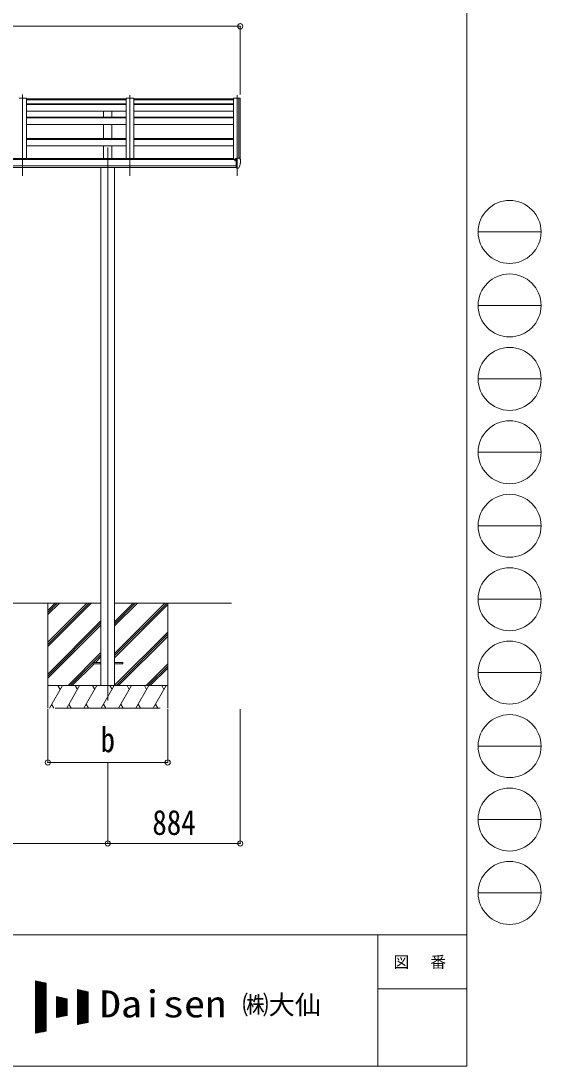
# Model space of a CAD drawing. Units: millimetres at full size, sheet at 1:35; details may follow other scales. Extents: x -9783 to 9892, y -6828 to 6752.
# Drawn here: x 6421 to 9892, y -6828 to 145 of the extents above; entities that cross this region are included whole.
import ezdxf
from ezdxf.enums import TextEntityAlignment as Align

# ---------------------------------------------------------------- set-up
doc = ezdxf.new("R2010")
doc.units = ezdxf.units.MM
doc.header["$LTSCALE"] = 35
doc.header["$PDMODE"] = 32
doc.header["$PDSIZE"] = 35
for name, color, linetype, lineweight in [('0-0_0', 7, 'Continuous', 9), ('0-1_本体', 4, 'Continuous', 9), ('0-2_部品', 7, 'Continuous', 9), ('0-8_PARTS2', 2, 'Continuous', 9), ('0-A_寸法', 6, 'Continuous', 9), ('F-0_240', 7, 'Continuous', 9)]:
    doc.layers.add(name, color=color, linetype=linetype, lineweight=lineweight)
doc.styles.add('ＭＳ ゴシック', font='')
doc.styles.get('ＭＳ ゴシック').set_extended_font_data('MS Gothic')

msp = doc.modelspace()

# ---------------------------------------------------------------- linework, layer by layer
at = {"layer": '0-0_0'}
for p, q in [((5045.39, -3739.43), (6954.99, -3739.43)), ((6600.19, -3739.43), (6600.19, -4439.43)), ((6600.19, -4000.16), (6860.92, -3739.43)), ((6600.19, -4014.3), (6875.06, -3739.43)), ((6600.19, -4028.44), (6889.2, -3739.43)), ((6600.19, -3816.31), (6677.07, -3739.43)), ((6600.19, -3802.17), (6662.93, -3739.43)), ((6600.19, -3788.02), (6648.79, -3739.43)), ((7045.39, -3739.43), (7826.19, -3739.43)), ((7045.39, -4075.45), (7381.42, -3739.43)), ((7045.39, -4089.6), (7395.56, -3739.43)), ((7045.39, -3891.61), (7197.57, -3739.43)), ((7045.39, -3877.47), (7183.43, -3739.43)), ((7045.39, -3863.32), (7169.29, -3739.43)), ((7045.39, -4103.74), (7400.19, -3748.94)), ((7400.19, -3739.43), (7400.19, -4439.43)), ((6600.19, -4212.29), (6954.99, -3857.49)), ((6600.19, -4226.43), (6954.99, -3871.63)), ((6600.19, -4240.57), (6954.99, -3885.77)), ((7045.39, -4287.59), (7400.19, -3932.79)), ((7057.69, -4289.43), (7400.19, -3946.93)), ((7071.83, -4289.43), (7400.19, -3961.07)), ((6735.18, -4289.43), (6954.99, -4069.62)), ((6903.84, -4134.92), (6954.99, -4083.76)), ((6917.98, -4134.92), (6954.99, -4097.9)), ((6749.32, -4289.43), (6900.19, -4138.56)), ((6763.47, -4289.43), (6908.98, -4143.92)), ((7255.68, -4289.43), (7400.19, -4144.92)), ((7269.82, -4289.43), (7400.19, -4159.06)), ((7283.97, -4289.43), (7400.19, -4173.2)), ((7400.19, -4289.43), (6600.19, -4289.43)), ((6610.48, -4439.43), (6697.08, -4289.43)), ((6682.08, -4315.41), (6667.08, -4289.43)), ((6725.95, -4439.43), (6812.55, -4289.43)), ((6797.55, -4315.41), (6782.55, -4289.43)), ((6841.42, -4439.43), (6928.02, -4289.43)), ((6913.02, -4315.41), (6898.02, -4289.43)), ((6956.89, -4439.43), (7043.49, -4289.43)), ((7028.49, -4315.41), (7013.49, -4289.43)), ((7072.36, -4439.43), (7158.96, -4289.43)), ((7143.96, -4315.41), (7128.96, -4289.43)), ((7187.83, -4439.43), (7274.43, -4289.43)), ((7244.43, -4289.43), (7259.43, -4315.41)), ((7303.3, -4439.43), (7389.9, -4289.43)), ((7359.9, -4289.43), (7374.9, -4315.41)), ((6625.48, -4413.45), (6640.48, -4439.43)), ((6650.19, -4439.43), (7350.19, -4439.43)), ((6740.95, -4413.45), (6755.95, -4439.43)), ((6856.42, -4413.45), (6871.42, -4439.43)), ((6971.89, -4413.45), (6986.89, -4439.43)), ((7087.36, -4413.45), (7102.36, -4439.43)), ((7202.83, -4413.45), (7217.83, -4439.43)), ((7318.3, -4413.45), (7333.3, -4439.43))]:
    msp.add_line(p, q, dxfattribs=at)
at = {"layer": '0-1_本体'}
for p, q in [((6458.92, -370.23), (6408.92, -370.23)), ((6458.92, -370.23), (6458.92, -769.81)), ((6458.92, -382.63), (7123.19, -382.63)), ((6458.92, -409.3), (7123.19, -409.3)), ((6458.92, -411.92), (7123.19, -411.92)), ((7123.19, -370.23), (7123.19, -773.3)), ((7173.19, -370.23), (7123.19, -370.23)), ((7173.19, -370.23), (7173.19, -773.3)), ((7173.19, -382.63), (7839.19, -382.63)), ((7173.19, -409.3), (7839.19, -409.3)), ((7173.19, -411.92), (7839.19, -411.92)), ((7839.19, -369.63), (7839.19, -780.21)), ((7875.11, -369.83), (7874.49, -371.45)), ((7875.19, -369.72), (7875.19, -770.03)), ((7883.24, -370.05), (7875.41, -369.64)), ((7884.18, -370.93), (7884.19, -776.57)), ((6458.92, -456.66), (7123.19, -456.66)), ((6972.69, -495.61), (6972.69, -456.93)), ((7027.69, -495.61), (7027.69, -456.93)), ((7173.19, -456.66), (7839.19, -456.66)), ((6458.92, -496.33), (7123.19, -496.33)), ((6458.92, -501.7), (7123.19, -501.7)), ((6458.92, -545.79), (7123.19, -545.79)), ((6972.69, -638.44), (6972.69, -545.79)), ((7027.69, -638.44), (7027.69, -545.79)), ((7173.19, -496.33), (7839.19, -496.33)), ((7173.19, -501.7), (7839.19, -501.7)), ((7173.19, -545.79), (7839.19, -545.79)), ((6458.92, -638.44), (7123.19, -638.44)), ((6458.92, -645.34), (7123.19, -645.34)), ((6458.92, -688.89), (7123.19, -688.89)), ((6972.69, -773.3), (6972.69, -688.89)), ((7027.69, -773.3), (7027.69, -688.89)), ((7173.19, -638.44), (7839.19, -638.44)), ((7173.19, -645.34), (7839.19, -645.34)), ((7173.19, -688.89), (7839.19, -688.89)), ((7857.69, -779.84), (2142.69, -779.84)), ((2142.69, -821.35), (7857.69, -821.35)), ((7857.69, -833.28), (2142.69, -833.21)), ((7834.19, -773.3), (2166.19, -773.3)), ((6954.99, -833.37), (6954.99, -4289.45)), ((7045.39, -833.37), (7045.39, -4289.45)), ((7834.19, -780.21), (7834.19, -773.5))]:
    msp.add_line(p, q, dxfattribs=at)
msp.add_lwpolyline([(7874.49, -770.03), (7874.49, -369.63), (7839.19, -369.63)], dxfattribs=at)
msp.add_circle((7850.22, -784.94), 3, dxfattribs=at)
for centre, radius, start, end in [((7875.39, -369.94), 0.301, 87.13321, 158.93673), ((7883.19, -371.05), 1, 6.67014, 87)]:
    msp.add_arc(centre, radius, start, end, dxfattribs=at)
at = {"layer": '0-2_部品', "color": 4}
for p, q in [((7123.19, -375.72), (6458.92, -375.72)), ((7839.19, -375.72), (7173.19, -375.72)), ((6900.19, -4134.92), (6900.19, -4143.92)), ((6900.19, -4134.92), (6955.19, -4134.92)), ((6900.19, -4143.92), (6955.19, -4143.92)), ((7045.19, -4134.92), (7100.19, -4134.92)), ((7045.19, -4143.92), (7100.19, -4143.92)), ((7100.19, -4134.92), (7100.19, -4143.92))]:
    msp.add_line(p, q, dxfattribs=at)
at = {"layer": '0-2_部品'}
for p, q in [((7847.69, -775.88), (7847.69, -780.21)), ((7862.69, -774.71), (7848.69, -774.77)), ((7852.19, -774.75), (7852.19, -772.86)), ((7852.69, -784.94), (7852.39, -784.94)), ((7853.22, -784.94), (7852.69, -784.94)), ((7853.02, -772.44), (7862.69, -771.72)), ((7857.69, -779.76), (7864.19, -779.36)), ((7857.69, -835.33), (7863.19, -835.33)), ((7862.69, -770.94), (7864.19, -770.94)), ((7862.69, -770.94), (7862.69, -777.11)), ((7863.69, -836.33), (7863.19, -835.33)), ((7864.19, -836.33), (7863.69, -836.33)), ((7864.19, -838.53), (7864.19, -770.03)), ((7871.81, -836.71), (7881.56, -821.34)), ((7879.28, -770.59), (7883.35, -776.4)), ((7886.19, -779.4), (7886.19, -780.03)), ((7865.69, -838.43), (7864.19, -838.53)), ((7865.69, -838.43), (7869.4, -838.21))]:
    msp.add_line(p, q, dxfattribs=at)
for points in [[(7847.69, -783.33), (7847.69, -784.94), (7847.22, -784.94)], [(7852.39, -783.75), (7852.39, -784.94), (7847.69, -784.94)], [(7853.02, -772.44), (7852.85, -772.46), (7852.69, -772.49), (7852.55, -772.53), (7852.42, -772.59), (7852.32, -772.65), (7852.25, -772.71), (7852.21, -772.78), (7852.19, -772.86)], [(7857.69, -835.33), (7857.69, -777.11), (7862.69, -777.11)], [(7864.19, -824.64), (7861.03, -824.23), (7857.69, -823.8)], [(7864.19, -770.03), (7876.19, -770.03), (7878.52, -770.17)]]:
    msp.add_lwpolyline(points, dxfattribs=at)
for centre, radius, start, end in [((7850.19, -784.94), 2.5, 28.35764, 180), ((7850.19, -784.94), 2.5, 0, 28.35764), ((7869.22, -835.21), 3, 273.5, 330), ((7878.46, -771.17), 1, 35, 86.5), ((7878.96, -819.84), 3, 330, 348.16652), ((7693.7, -780.02), 192.49, 347.8767, 359.9992), ((7883.19, -779.4), 3, 0, 87)]:
    msp.add_arc(centre, radius, start, end, dxfattribs=at)
msp.add_ellipse((7848.69, -775.87), major_axis=(0.02, 1.1), ratio=0.906239, start_param=0.0206394, end_param=1.5914357, dxfattribs=at)
at = {"layer": '0-8_PARTS2'}
for p, q in [((6432.19, -889.36), (6432.19, -345.52)), ((7148.19, -349.5), (7148.19, -889.36)), ((7864.19, -349.5), (7864.19, -889.36)), ((7000.19, -700.56), (7000.19, -4389.46))]:
    msp.add_line(p, q, dxfattribs=at)
at = {"layer": '0-A_寸法'}
for p, q in [((2116.2, 109.14), (7884.18, 109.14)), ((7884.18, 109.14), (7884.18, -345.52)), ((6600.19, -4802.45), (6600.19, -4445.91)), ((7400.19, -4802.45), (7400.19, -4445.91)), ((7884.18, -5342.82), (7884.18, -4445.91)), ((6600.19, -4802.45), (7400.19, -4802.45)), ((7000.19, -5342.82), (7000.19, -4802.45)), ((5000.19, -5342.82), (7000.19, -5342.82)), ((7000.19, -5342.82), (7884.18, -5342.82))]:
    msp.add_line(p, q, dxfattribs=at)
for p in [(7884.18, 109.14), (6600.19, -4802.45), (7400.19, -4802.45), (7000.19, -5342.82), (7884.18, -5342.82)]:
    msp.add_point(p, dxfattribs=at)
at = {"layer": 'F-0_240', "color": 5}
for p, q in [((9396.97, 6751.9), (9396.97, -6828.1)), ((-9783.03, -5953.1), (9396.97, -5953.1)), ((8801.97, -5953.1), (8801.97, -6828.1)), ((8801.97, -6311.85), (9396.97, -6311.85)), ((-9783.03, -6828.1), (9396.97, -6828.1))]:
    msp.add_line(p, q, dxfattribs=at)
at = {"layer": 'F-0_240', "color": 4}
for p, q in [((9471.77, -1263.1), (9891.77, -1263.1)), ((9471.77, -1753.1), (9891.77, -1753.1)), ((9471.77, -2243.1), (9891.77, -2243.1)), ((9471.77, -2733.1), (9891.77, -2733.1)), ((9471.77, -3223.1), (9891.77, -3223.1)), ((9471.77, -3713.1), (9891.77, -3713.1)), ((9471.77, -4203.1), (9891.77, -4203.1)), ((9471.77, -4693.1), (9891.77, -4693.1)), ((9471.77, -5183.1), (9891.77, -5183.1)), ((9471.77, -5673.1), (9891.77, -5673.1))]:
    msp.add_line(p, q, dxfattribs=at)
at = {"layer": 'F-0_240'}
for p, q in [((6519.04, -6259.47), (6589.04, -6274.05)), ((6519.04, -6259.47), (6519.04, -6609.47)), ((6519.04, -6262.76), (6534.85, -6262.76)), ((6519.04, -6266.26), (6551.65, -6266.26)), ((6519.04, -6269.76), (6568.45, -6269.76)), ((6519.04, -6273.26), (6585.25, -6273.26)), ((6521.12, -6609.03), (6521.12, -6259.9)), ((6524.62, -6608.3), (6524.62, -6260.63)), ((6528.12, -6607.58), (6528.12, -6261.36)), ((6531.62, -6606.85), (6531.62, -6262.09)), ((6535.12, -6606.12), (6535.12, -6262.81)), ((6538.62, -6605.39), (6538.62, -6263.54)), ((6542.12, -6604.66), (6542.12, -6264.27)), ((6545.62, -6603.93), (6545.62, -6265)), ((6549.12, -6603.2), (6549.12, -6265.73)), ((6552.62, -6602.47), (6552.62, -6266.46)), ((6556.12, -6601.74), (6556.12, -6267.19)), ((6559.62, -6601.01), (6559.62, -6267.92)), ((6563.12, -6600.28), (6563.12, -6268.65)), ((6566.62, -6599.55), (6566.62, -6269.38)), ((6570.12, -6598.83), (6570.12, -6270.11)), ((6573.62, -6598.1), (6573.62, -6270.84)), ((6577.12, -6597.37), (6577.12, -6271.56)), ((6580.62, -6596.64), (6580.62, -6272.29)), ((6584.12, -6595.91), (6584.12, -6273.02)), ((6587.62, -6595.18), (6587.62, -6273.75)), ((6589.04, -6274.05), (6589.04, -6594.88)), ((6519.04, -6276.76), (6589.04, -6276.76)), ((6519.04, -6280.26), (6589.04, -6280.26)), ((6519.04, -6283.76), (6589.04, -6283.76)), ((6519.04, -6287.26), (6589.04, -6287.26)), ((6519.04, -6290.76), (6589.04, -6290.76)), ((6519.04, -6294.26), (6589.04, -6294.26)), ((6519.04, -6297.76), (6589.04, -6297.76)), ((6519.04, -6301.26), (6589.04, -6301.26)), ((6519.04, -6304.76), (6589.04, -6304.76)), ((6519.04, -6308.26), (6589.04, -6308.26)), ((6519.04, -6311.76), (6589.04, -6311.76)), ((6519.04, -6315.26), (6589.04, -6315.26)), ((6519.04, -6318.76), (6589.04, -6318.76)), ((6519.04, -6322.26), (6589.04, -6322.26)), ((6519.04, -6325.76), (6589.04, -6325.76)), ((6519.04, -6329.26), (6589.04, -6329.26)), ((6519.04, -6332.76), (6589.04, -6332.76)), ((6519.04, -6336.26), (6589.04, -6336.26)), ((6519.04, -6339.76), (6589.04, -6339.76)), ((6519.04, -6343.26), (6589.04, -6343.26)), ((6799.04, -6317.8), (6869.04, -6332.38)), ((6799.04, -6317.8), (6799.04, -6551.13)), ((6799.04, -6318.76), (6803.65, -6318.76)), ((6799.04, -6322.26), (6820.45, -6322.26)), ((6799.04, -6325.76), (6837.25, -6325.76)), ((6799.04, -6329.26), (6854.05, -6329.26)), ((6799.04, -6332.76), (6869.04, -6332.76)), ((6799.04, -6336.26), (6869.04, -6336.26)), ((6799.04, -6339.76), (6869.04, -6339.76)), ((6799.04, -6343.26), (6869.04, -6343.26)), ((6801.12, -6550.7), (6801.12, -6318.23)), ((6804.62, -6549.97), (6804.62, -6318.96)), ((6808.12, -6549.24), (6808.12, -6319.69)), ((6811.62, -6548.51), (6811.62, -6320.42)), ((6815.12, -6547.78), (6815.12, -6321.15)), ((6818.62, -6547.05), (6818.62, -6321.88)), ((6822.12, -6546.33), (6822.12, -6322.61)), ((6825.62, -6545.6), (6825.62, -6323.34)), ((6829.12, -6544.87), (6829.12, -6324.06)), ((6832.62, -6544.14), (6832.62, -6324.79)), ((6836.12, -6543.41), (6836.12, -6325.52)), ((6839.62, -6542.68), (6839.62, -6326.25)), ((6843.12, -6541.95), (6843.12, -6326.98)), ((6846.62, -6541.22), (6846.62, -6327.71)), ((6850.12, -6540.49), (6850.12, -6328.44)), ((6853.62, -6539.76), (6853.62, -6329.17)), ((6857.12, -6539.03), (6857.12, -6329.9)), ((6860.62, -6538.3), (6860.62, -6330.63)), ((6864.12, -6537.58), (6864.12, -6331.36)), ((6867.62, -6536.85), (6867.62, -6332.09)), ((6869.04, -6332.38), (6869.04, -6536.55)), ((6519.04, -6346.76), (6589.04, -6346.76)), ((6519.04, -6350.26), (6589.04, -6350.26)), ((6519.04, -6353.76), (6589.04, -6353.76)), ((6519.04, -6357.26), (6589.04, -6357.26)), ((6519.04, -6360.76), (6589.04, -6360.76)), ((6519.04, -6364.26), (6589.04, -6364.26)), ((6519.04, -6367.76), (6589.04, -6367.76)), ((6519.04, -6371.26), (6589.04, -6371.26)), ((6519.04, -6374.76), (6589.04, -6374.76)), ((6519.04, -6378.26), (6589.04, -6378.26)), ((6519.04, -6381.76), (6589.04, -6381.76)), ((6519.04, -6385.26), (6589.04, -6385.26)), ((6519.04, -6388.76), (6589.04, -6388.76)), ((6519.04, -6392.26), (6589.04, -6392.26)), ((6519.04, -6395.76), (6589.04, -6395.76)), ((6519.04, -6399.26), (6589.04, -6399.26)), ((6519.04, -6402.76), (6589.04, -6402.76)), ((6519.04, -6406.26), (6589.04, -6406.26)), ((6519.04, -6409.76), (6589.04, -6409.76)), ((6519.04, -6413.26), (6589.04, -6413.26)), ((6659.04, -6364.47), (6729.04, -6379.05)), ((6659.04, -6364.47), (6659.04, -6504.47)), ((6659.04, -6367.76), (6674.85, -6367.76)), ((6659.04, -6371.26), (6691.65, -6371.26)), ((6659.04, -6374.76), (6708.45, -6374.76)), ((6659.04, -6378.26), (6725.25, -6378.26)), ((6659.04, -6381.76), (6729.04, -6381.76)), ((6659.04, -6385.26), (6729.04, -6385.26)), ((6659.04, -6388.76), (6729.04, -6388.76)), ((6659.04, -6392.26), (6729.04, -6392.26)), ((6659.04, -6395.76), (6729.04, -6395.76)), ((6659.04, -6399.26), (6729.04, -6399.26)), ((6659.04, -6402.76), (6729.04, -6402.76)), ((6659.04, -6406.26), (6729.04, -6406.26)), ((6659.04, -6409.76), (6729.04, -6409.76)), ((6659.04, -6413.26), (6729.04, -6413.26)), ((6661.12, -6504.03), (6661.12, -6364.9)), ((6664.62, -6503.3), (6664.62, -6365.63)), ((6668.12, -6502.58), (6668.12, -6366.36)), ((6671.62, -6501.85), (6671.62, -6367.09)), ((6675.12, -6501.12), (6675.12, -6367.81)), ((6678.62, -6500.39), (6678.62, -6368.54)), ((6682.12, -6499.66), (6682.12, -6369.27)), ((6685.62, -6498.93), (6685.62, -6370)), ((6689.12, -6498.2), (6689.12, -6370.73)), ((6692.62, -6497.47), (6692.62, -6371.46)), ((6696.12, -6496.74), (6696.12, -6372.19)), ((6699.62, -6496.01), (6699.62, -6372.92)), ((6703.12, -6495.28), (6703.12, -6373.65)), ((6706.62, -6494.55), (6706.62, -6374.38)), ((6710.12, -6493.83), (6710.12, -6375.11)), ((6713.62, -6493.1), (6713.62, -6375.84)), ((6717.12, -6492.37), (6717.12, -6376.56)), ((6720.62, -6491.64), (6720.62, -6377.29)), ((6724.12, -6490.91), (6724.12, -6378.02)), ((6727.62, -6490.18), (6727.62, -6378.75)), ((6729.04, -6379.05), (6729.04, -6489.88)), ((6799.04, -6346.76), (6869.04, -6346.76)), ((6799.04, -6350.26), (6869.04, -6350.26)), ((6799.04, -6353.76), (6869.04, -6353.76)), ((6799.04, -6357.26), (6869.04, -6357.26)), ((6799.04, -6360.76), (6869.04, -6360.76)), ((6799.04, -6364.26), (6869.04, -6364.26)), ((6799.04, -6367.76), (6869.04, -6367.76)), ((6799.04, -6371.26), (6869.04, -6371.26)), ((6799.04, -6374.76), (6869.04, -6374.76)), ((6799.04, -6378.26), (6869.04, -6378.26)), ((6799.04, -6381.76), (6869.04, -6381.76)), ((6799.04, -6385.26), (6869.04, -6385.26)), ((6799.04, -6388.76), (6869.04, -6388.76)), ((6799.04, -6392.26), (6869.04, -6392.26)), ((6799.04, -6395.76), (6869.04, -6395.76)), ((6799.04, -6399.26), (6869.04, -6399.26)), ((6799.04, -6402.76), (6869.04, -6402.76)), ((6799.04, -6406.26), (6869.04, -6406.26)), ((6799.04, -6409.76), (6869.04, -6409.76)), ((6799.04, -6413.26), (6869.04, -6413.26)), ((6519.04, -6416.76), (6589.04, -6416.76)), ((6519.04, -6420.26), (6589.04, -6420.26)), ((6519.04, -6423.76), (6589.04, -6423.76)), ((6519.04, -6427.26), (6589.04, -6427.26)), ((6519.04, -6430.76), (6589.04, -6430.76)), ((6519.04, -6434.26), (6589.04, -6434.26)), ((6519.04, -6437.76), (6589.04, -6437.76)), ((6519.04, -6441.26), (6589.04, -6441.26)), ((6519.04, -6444.76), (6589.04, -6444.76)), ((6519.04, -6448.26), (6589.04, -6448.26)), ((6519.04, -6451.76), (6589.04, -6451.76)), ((6519.04, -6455.26), (6589.04, -6455.26)), ((6519.04, -6458.76), (6589.04, -6458.76)), ((6519.04, -6462.26), (6589.04, -6462.26)), ((6519.04, -6465.76), (6589.04, -6465.76)), ((6519.04, -6469.26), (6589.04, -6469.26)), ((6519.04, -6472.76), (6589.04, -6472.76)), ((6519.04, -6476.26), (6589.04, -6476.26)), ((6519.04, -6479.76), (6589.04, -6479.76)), ((6519.04, -6483.26), (6589.04, -6483.26)), ((6659.04, -6416.76), (6729.04, -6416.76)), ((6659.04, -6420.26), (6729.04, -6420.26)), ((6659.04, -6423.76), (6729.04, -6423.76)), ((6659.04, -6427.26), (6729.04, -6427.26)), ((6659.04, -6430.76), (6729.04, -6430.76)), ((6659.04, -6434.26), (6729.04, -6434.26)), ((6659.04, -6437.76), (6729.04, -6437.76)), ((6659.04, -6441.26), (6729.04, -6441.26)), ((6659.04, -6444.76), (6729.04, -6444.76)), ((6659.04, -6448.26), (6729.04, -6448.26)), ((6659.04, -6451.76), (6729.04, -6451.76)), ((6659.04, -6455.26), (6729.04, -6455.26)), ((6659.04, -6458.76), (6729.04, -6458.76)), ((6659.04, -6462.26), (6729.04, -6462.26)), ((6659.04, -6465.76), (6729.04, -6465.76)), ((6659.04, -6469.26), (6729.04, -6469.26)), ((6659.04, -6472.76), (6729.04, -6472.76)), ((6659.04, -6476.26), (6729.04, -6476.26)), ((6659.04, -6479.76), (6729.04, -6479.76)), ((6659.04, -6483.26), (6729.04, -6483.26)), ((6799.04, -6416.76), (6869.04, -6416.76)), ((6799.04, -6420.26), (6869.04, -6420.26)), ((6799.04, -6423.76), (6869.04, -6423.76)), ((6799.04, -6427.26), (6869.04, -6427.26)), ((6799.04, -6430.76), (6869.04, -6430.76)), ((6799.04, -6434.26), (6869.04, -6434.26)), ((6799.04, -6437.76), (6869.04, -6437.76)), ((6799.04, -6441.26), (6869.04, -6441.26)), ((6799.04, -6444.76), (6869.04, -6444.76)), ((6799.04, -6448.26), (6869.04, -6448.26)), ((6799.04, -6451.76), (6869.04, -6451.76)), ((6799.04, -6455.26), (6869.04, -6455.26)), ((6799.04, -6458.76), (6869.04, -6458.76)), ((6799.04, -6462.26), (6869.04, -6462.26)), ((6799.04, -6465.76), (6869.04, -6465.76)), ((6799.04, -6469.26), (6869.04, -6469.26)), ((6799.04, -6472.76), (6869.04, -6472.76)), ((6799.04, -6476.26), (6869.04, -6476.26)), ((6799.04, -6479.76), (6869.04, -6479.76)), ((6799.04, -6483.26), (6869.04, -6483.26)), ((6519.04, -6486.76), (6589.04, -6486.76)), ((6519.04, -6490.26), (6589.04, -6490.26)), ((6519.04, -6493.76), (6589.04, -6493.76)), ((6519.04, -6497.26), (6589.04, -6497.26)), ((6519.04, -6500.76), (6589.04, -6500.76)), ((6519.04, -6504.26), (6589.04, -6504.26)), ((6519.04, -6507.76), (6589.04, -6507.76)), ((6519.04, -6511.26), (6589.04, -6511.26)), ((6519.04, -6514.76), (6589.04, -6514.76)), ((6519.04, -6518.26), (6589.04, -6518.26)), ((6519.04, -6521.76), (6589.04, -6521.76)), ((6519.04, -6525.26), (6589.04, -6525.26)), ((6519.04, -6528.76), (6589.04, -6528.76)), ((6519.04, -6532.26), (6589.04, -6532.26)), ((6519.04, -6535.76), (6589.04, -6535.76)), ((6519.04, -6539.26), (6589.04, -6539.26)), ((6519.04, -6542.76), (6589.04, -6542.76)), ((6519.04, -6546.26), (6589.04, -6546.26)), ((6519.04, -6549.76), (6589.04, -6549.76)), ((6519.04, -6553.26), (6589.04, -6553.26)), ((6659.04, -6486.76), (6729.04, -6486.76)), ((6659.04, -6504.47), (6729.04, -6489.88)), ((6659.04, -6490.26), (6727.23, -6490.26)), ((6659.04, -6493.76), (6710.43, -6493.76)), ((6659.04, -6497.26), (6693.63, -6497.26)), ((6659.04, -6500.76), (6676.83, -6500.76)), ((6659.04, -6504.26), (6660.03, -6504.26)), ((6799.04, -6486.76), (6869.04, -6486.76)), ((6799.04, -6490.26), (6869.04, -6490.26)), ((6799.04, -6493.76), (6869.04, -6493.76)), ((6799.04, -6497.26), (6869.04, -6497.26)), ((6799.04, -6500.76), (6869.04, -6500.76)), ((6799.04, -6504.26), (6869.04, -6504.26)), ((6799.04, -6507.76), (6869.04, -6507.76)), ((6799.04, -6511.26), (6869.04, -6511.26)), ((6799.04, -6514.76), (6869.04, -6514.76)), ((6799.04, -6518.26), (6869.04, -6518.26)), ((6799.04, -6521.76), (6869.04, -6521.76)), ((6799.04, -6525.26), (6869.04, -6525.26)), ((6799.04, -6528.76), (6869.04, -6528.76)), ((6799.04, -6532.26), (6869.04, -6532.26)), ((6799.04, -6535.76), (6869.04, -6535.76)), ((6869.04, -6536.55), (6799.04, -6551.13)), ((6799.04, -6539.26), (6856.03, -6539.26)), ((6799.04, -6542.76), (6839.23, -6542.76)), ((6799.04, -6546.26), (6822.43, -6546.26)), ((6799.04, -6549.76), (6805.63, -6549.76)), ((6519.04, -6556.76), (6589.04, -6556.76)), ((6519.04, -6560.26), (6589.04, -6560.26)), ((6519.04, -6563.76), (6589.04, -6563.76)), ((6519.04, -6567.26), (6589.04, -6567.26)), ((6519.04, -6570.76), (6589.04, -6570.76)), ((6519.04, -6574.26), (6589.04, -6574.26)), ((6519.04, -6577.76), (6589.04, -6577.76)), ((6519.04, -6581.26), (6589.04, -6581.26)), ((6519.04, -6584.76), (6589.04, -6584.76)), ((6519.04, -6588.26), (6589.04, -6588.26)), ((6519.04, -6591.76), (6589.04, -6591.76)), ((6589.04, -6594.88), (6519.04, -6609.47)), ((6519.04, -6595.26), (6587.23, -6595.26)), ((6519.04, -6598.76), (6570.43, -6598.76)), ((6519.04, -6602.26), (6553.63, -6602.26)), ((6519.04, -6605.76), (6536.83, -6605.76)), ((6519.04, -6609.26), (6520.03, -6609.26))]:
    msp.add_line(p, q, dxfattribs=at)
at = {"layer": 'F-0_240', "color": 4}
for centre in [(9681.77, -1263.1), (9681.77, -1753.1), (9681.77, -2243.1), (9681.77, -2733.1), (9681.77, -3223.1), (9681.77, -3713.1), (9681.77, -4203.1), (9681.77, -4693.1), (9681.77, -5183.1), (9681.77, -5673.1)]:
    msp.add_circle(centre, 210, dxfattribs=at)

# ---------------------------------------------------------------- texts
at = {"layer": '0-A_寸法', "color": 7, "style": 'ＭＳ ゴシック', "width": 0.85}
for s, p in [('b', (6952.07, -4783.45)), ('884', (7297.81, -5335.82))]:
    msp.add_text(s, height=166.8, dxfattribs=at).set_placement(p, align=Align.BOTTOM_LEFT)
at = {"layer": 'F-0_240', "style": 'ＭＳ ゴシック', "width": 1.15}
msp.add_text('Daisen', height=179.6, dxfattribs=at).set_placement((6947.05, -6556.97), align=Align.BOTTOM_LEFT)
at = {"layer": 'F-0_240', "style": 'ＭＳ ゴシック'}
msp.add_text('㈱大仙\u3000', height=128.3, dxfattribs=at).set_placement((7898.35, -6521.97), align=Align.BOTTOM_LEFT)
at = {"layer": 'F-0_240', "insert": (8906.97, -6180.6), "char_height": 76.98, "attachment_point": 7, "style": 'ＭＳ ゴシック'}
msp.add_mtext('\\T1.17;図\u3000番', dxfattribs=at)

doc.saveas('drawing.dxf')
